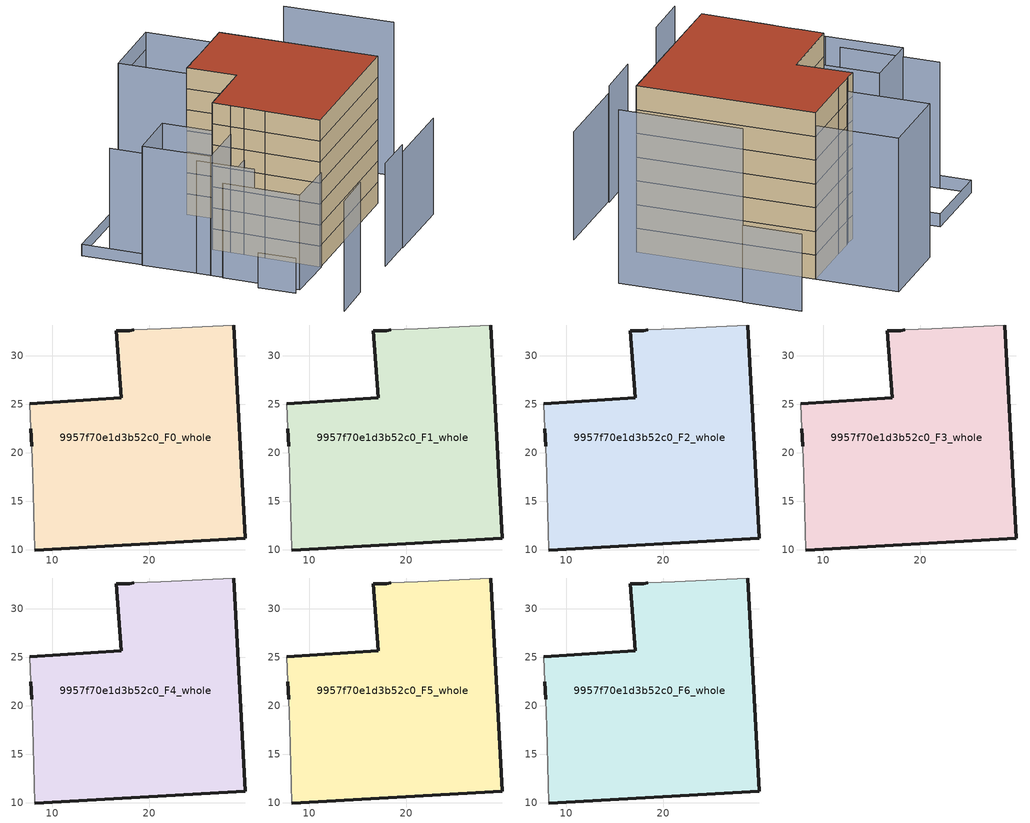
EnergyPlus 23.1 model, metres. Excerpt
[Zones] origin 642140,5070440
9957f70e1d3b52c0_F0_whole
 floor ground (EU_floor_Construction): 28.7,33.17 29.9,11.16 8.18,9.96 7.98,17.77 7.88,20.67 7.79,22.47 7.69,25.07 17.09,25.67 16.59,32.58 18,32.58 18.4,32.68 21.2,32.77 z0
 wall outside (EU_wall_Construction): 7.79,22.47 7.88,20.67 / 8.18,9.96 29.9,11.16 28.7,33.17 / 18.4,32.68 18,32.58 16.59,32.58 17.09,25.67 7.69,25.07 z0:3
 wall adiabatic (EU_wall_Construction): 7.69,25.07 7.79,22.47 / 7.88,20.67 7.98,17.77 8.18,9.96 / 28.7,33.17 21.2,32.77 18.4,32.68 z0:3
9957f70e1d3b52c0_F1_whole
 floor to 9957f70e1d3b52c0_F0_whole (EU_floor_Construction): 28.7,33.17 29.9,11.16 8.18,9.96 7.98,17.77 7.88,20.67 7.79,22.47 7.69,25.07 17.09,25.67 16.59,32.58 18,32.58 18.4,32.68 21.2,32.77 z3
 wall outside (EU_wall_Construction): 7.79,22.47 7.88,20.67 / 8.18,9.96 29.9,11.16 28.7,33.17 / 18.4,32.68 18,32.58 16.59,32.58 17.09,25.67 7.69,25.07 z3:6
 wall adiabatic (EU_wall_Construction): 7.69,25.07 7.79,22.47 / 7.88,20.67 7.98,17.77 8.18,9.96 / 28.7,33.17 21.2,32.77 18.4,32.68 z3:6
9957f70e1d3b52c0_F2_whole
 floor to 9957f70e1d3b52c0_F1_whole (EU_floor_Construction): 28.7,33.17 29.9,11.16 8.18,9.96 7.98,17.77 7.88,20.67 7.79,22.47 7.69,25.07 17.09,25.67 16.59,32.58 18,32.58 18.4,32.68 21.2,32.77 z6
 wall outside (EU_wall_Construction): 7.79,22.47 7.88,20.67 / 8.18,9.96 29.9,11.16 28.7,33.17 / 18.4,32.68 18,32.58 16.59,32.58 17.09,25.67 7.69,25.07 z6:9
 wall adiabatic (EU_wall_Construction): 7.69,25.07 7.79,22.47 / 7.88,20.67 7.98,17.77 8.18,9.96 / 28.7,33.17 21.2,32.77 18.4,32.68 z6:9
9957f70e1d3b52c0_F3_whole
 floor to 9957f70e1d3b52c0_F2_whole (EU_floor_Construction): 28.7,33.17 29.9,11.16 8.18,9.96 7.98,17.77 7.88,20.67 7.79,22.47 7.69,25.07 17.09,25.67 16.59,32.58 18,32.58 18.4,32.68 21.2,32.77 z9
 wall outside (EU_wall_Construction): 7.79,22.47 7.88,20.67 / 8.18,9.96 29.9,11.16 28.7,33.17 / 18.4,32.68 18,32.58 16.59,32.58 17.09,25.67 7.69,25.07 z9:12
 wall adiabatic (EU_wall_Construction): 7.69,25.07 7.79,22.47 / 7.88,20.67 7.98,17.77 8.18,9.96 / 28.7,33.17 21.2,32.77 18.4,32.68 z9:12
9957f70e1d3b52c0_F4_whole
 floor to 9957f70e1d3b52c0_F3_whole (EU_floor_Construction): 28.7,33.17 29.9,11.16 8.18,9.96 7.98,17.77 7.88,20.67 7.79,22.47 7.69,25.07 17.09,25.67 16.59,32.58 18,32.58 18.4,32.68 21.2,32.77 z12
 wall outside (EU_wall_Construction): 7.79,22.47 7.88,20.67 / 8.18,9.96 29.9,11.16 28.7,33.17 / 18.4,32.68 18,32.58 16.59,32.58 17.09,25.67 7.69,25.07 z12:15
 wall adiabatic (EU_wall_Construction): 7.69,25.07 7.79,22.47 / 7.88,20.67 7.98,17.77 8.18,9.96 / 28.7,33.17 21.2,32.77 18.4,32.68 z12:15
9957f70e1d3b52c0_F5_whole
 floor to 9957f70e1d3b52c0_F4_whole (EU_floor_Construction): 28.7,33.17 29.9,11.16 8.18,9.96 7.98,17.77 7.88,20.67 7.79,22.47 7.69,25.07 17.09,25.67 16.59,32.58 18,32.58 18.4,32.68 21.2,32.77 z15
 wall outside (EU_wall_Construction): 7.79,22.47 7.88,20.67 / 8.18,9.96 29.9,11.16 28.7,33.17 / 18.4,32.68 18,32.58 16.59,32.58 17.09,25.67 7.69,25.07 z15:18
 wall adiabatic (EU_wall_Construction): 7.69,25.07 7.79,22.47 / 7.88,20.67 7.98,17.77 8.18,9.96 / 28.7,33.17 21.2,32.77 18.4,32.68 z15:18
9957f70e1d3b52c0_F6_whole
 floor to 9957f70e1d3b52c0_F5_whole (EU_floor_Construction): 28.7,33.17 29.9,11.16 8.18,9.96 7.98,17.77 7.88,20.67 7.79,22.47 7.69,25.07 17.09,25.67 16.59,32.58 18,32.58 18.4,32.68 21.2,32.77 z18
 wall outside (EU_wall_Construction): 7.79,22.47 7.88,20.67 / 8.18,9.96 29.9,11.16 28.7,33.17 / 18.4,32.68 18,32.58 16.59,32.58 17.09,25.67 7.69,25.07 z18:21
 wall adiabatic (EU_wall_Construction): 7.69,25.07 7.79,22.47 / 7.88,20.67 7.98,17.77 8.18,9.96 / 28.7,33.17 21.2,32.77 18.4,32.68 z18:21
 roof outside (EU_roof_Construction): 29.9,11.16 28.7,33.17 21.2,32.77 18.4,32.68 18,32.58 16.59,32.58 17.09,25.67 7.69,25.07 7.79,22.47 7.88,20.67 7.98,17.77 8.18,9.96 z21
shading: 11.78,2.26 18.18,2.66 z0:14.7; -3.45,1.56 2.85,1.96 z0:15.7; -1.02,14.77 -0.76,9.57 z0:5; 0.48,9.56 0.07,20.32 / 0.07,20.32 7.88,20.62 / 7.88,20.62 8.28,9.86 / 8.28,9.86 0.48,9.56 z0:13.5; -0.02,23.97 0.38,15.97 z0:16.1; 18.17,2.55 29.6,3.16 z0:13.7; 38.8,12.76 37.96,27.96 z0:21.9; 38.01,27.97 37.61,35.27 z0:9.7; 17.8,42.78 28.21,43.38 / 28.21,43.38 28.79,33.18 / 28.79,33.18 18.38,32.58 / 18.38,32.58 17.8,42.78 z0:19.4; 28.21,43.35 17.79,42.78 z0:16.9; -0.39,31.58 7.31,32 / 7.31,32 7.83,22.47 / 7.83,22.47 0.13,22.05 / 0.13,22.05 -0.39,31.58 z0:17; -0.51,36.13 0.09,23.92 z0:15.9; -0.73,39.98 9.39,40.48 / 9.39,40.48 9.81,32.08 / 9.81,32.08 -0.32,31.58 / -0.32,31.58 -0.73,39.98 z0:1.6
[Building]
EU S2 Campaign: North Axis=0; Terrain=City; Solar Distribution=FullExterior
[Site:Location]
Lyon-Bron: Latitude=45.75; Longitude=5; Time Zone=1; Elevation=198
[SizingPeriod:WeatherFileDays]
AnnualSizingPeriod: Begin Month=1; Begin Day of Month=1; End Month=12; End Day of Month=31; Day of Week for Start Day=Monday; Use Weather File Daylight Saving Period=No; Use Weather File Rain and Snow Indicators=No
[MATERIAL]
EU_InternalMass_Material: Roughness=MediumRough; Thickness=0.1; Conductivity=1; Density=1800; Specific Heat=900; Thermal Absorptance=0.9; Solar Absorptance=0.7; Visible Absorptance=0.7
[MATERIAL:NOMASS] Roughness=MediumRough; Thermal Absorptance=0.9; Solar Absorptance=0.7; Visible Absorptance=0.7
Name | Thermal Resistance
EU_wall_NoMass | 0.776494
EU_roof_NoMass | 0.486893
EU_floor_NoMass | 0.421597
[CONSTRUCTION]
EU_wall_Construction: EU_wall_NoMass
EU_roof_Construction: EU_roof_NoMass
EU_floor_Construction: EU_floor_NoMass
EU_InternalMass_Construction: EU_InternalMass_Material
[ZONE] Type=1; Multiplier=1; Ceiling Height=autocalculate; Volume=1230.12; Floor Area=autocalculate; Part of Total Floor Area=Yes
9957f70e1d3b52c0_F0_whole; 9957f70e1d3b52c0_F1_whole; 9957f70e1d3b52c0_F2_whole; 9957f70e1d3b52c0_F3_whole; 9957f70e1d3b52c0_F4_whole; 9957f70e1d3b52c0_F5_whole; 9957f70e1d3b52c0_F6_whole
[INTERNALMASS] Construction=EU_InternalMass_Construction; Surface Area=410.039
Name | Zone or ZoneList
9957f70e1d3b52c0_F0_whole_EU_InternalMass | 9957f70e1d3b52c0_F0_whole
9957f70e1d3b52c0_F1_whole_EU_InternalMass | 9957f70e1d3b52c0_F1_whole
9957f70e1d3b52c0_F2_whole_EU_InternalMass | 9957f70e1d3b52c0_F2_whole
9957f70e1d3b52c0_F3_whole_EU_InternalMass | 9957f70e1d3b52c0_F3_whole
9957f70e1d3b52c0_F4_whole_EU_InternalMass | 9957f70e1d3b52c0_F4_whole
9957f70e1d3b52c0_F5_whole_EU_InternalMass | 9957f70e1d3b52c0_F5_whole
9957f70e1d3b52c0_F6_whole_EU_InternalMass | 9957f70e1d3b52c0_F6_whole
[OTHEREQUIPMENT] Fuel Type=Electricity; Design Level Calculation Method=Watts/Area; Power per Zone Floor Area=1; Fraction Latent=0; Fraction Radiant=0; Fraction Lost=0; Carbon Dioxide Generation Rate=0; EndUse Subcategory=EU_Step8_InternalGains
Name | Zone or ZoneList or Space or SpaceList | Schedule
EU_Step8_InternalGain_9957f70e1d3b52c0_F0_whole_f000 | 9957f70e1d3b52c0_F0_whole | EU_Step8_GainSchedule_9957f70e1d3b52c0_F0_whole_f000
EU_Step8_InternalGain_9957f70e1d3b52c0_F1_whole_f000 | 9957f70e1d3b52c0_F1_whole | EU_Step8_GainSchedule_9957f70e1d3b52c0_F1_whole_f000
EU_Step8_InternalGain_9957f70e1d3b52c0_F2_whole_f000 | 9957f70e1d3b52c0_F2_whole | EU_Step8_GainSchedule_9957f70e1d3b52c0_F2_whole_f000
EU_Step8_InternalGain_9957f70e1d3b52c0_F3_whole_f000 | 9957f70e1d3b52c0_F3_whole | EU_Step8_GainSchedule_9957f70e1d3b52c0_F3_whole_f000
EU_Step8_InternalGain_9957f70e1d3b52c0_F4_whole_f000 | 9957f70e1d3b52c0_F4_whole | EU_Step8_GainSchedule_9957f70e1d3b52c0_F4_whole_f000
EU_Step8_InternalGain_9957f70e1d3b52c0_F5_whole_f000 | 9957f70e1d3b52c0_F5_whole | EU_Step8_GainSchedule_9957f70e1d3b52c0_F5_whole_f000
EU_Step8_InternalGain_9957f70e1d3b52c0_F6_whole_f000 | 9957f70e1d3b52c0_F6_whole | EU_Step8_GainSchedule_9957f70e1d3b52c0_F6_whole_f000
[ZONEVENTILATION:DESIGNFLOWRATE] Schedule=EU_AlwaysOn; Design Flow Rate Calculation Method=AirChanges/Hour; Air Changes per Hour=0.693814; Ventilation Type=Natural; Fan Pressure Rise=0; Fan Total Efficiency=1; Constant Term Coefficient=1; Temperature Term Coefficient=0; Velocity Term Coefficient=0; Velocity Squared Term Coefficient=0; Minimum Indoor Temperature=-100; Maximum Indoor Temperature=100; Delta Temperature=-100; Minimum Outdoor Temperature=-100; Maximum Outdoor Temperature=100; Maximum Wind Speed=40
Name | Zone or ZoneList or Space or SpaceList
EU_ConstantAir_9957f70e1d3b52c0_F0_whole | 9957f70e1d3b52c0_F0_whole
EU_ConstantAir_9957f70e1d3b52c0_F1_whole | 9957f70e1d3b52c0_F1_whole
EU_ConstantAir_9957f70e1d3b52c0_F2_whole | 9957f70e1d3b52c0_F2_whole
EU_ConstantAir_9957f70e1d3b52c0_F3_whole | 9957f70e1d3b52c0_F3_whole
EU_ConstantAir_9957f70e1d3b52c0_F4_whole | 9957f70e1d3b52c0_F4_whole
EU_ConstantAir_9957f70e1d3b52c0_F5_whole | 9957f70e1d3b52c0_F5_whole
EU_ConstantAir_9957f70e1d3b52c0_F6_whole | 9957f70e1d3b52c0_F6_whole
[HVACTEMPLATE:THERMOSTAT] Constant Heating Setpoint=20; Constant Cooling Setpoint=50
EU_HeatOnly_9957f70e1d3b52c0_F0_whole; EU_HeatOnly_9957f70e1d3b52c0_F1_whole; EU_HeatOnly_9957f70e1d3b52c0_F2_whole; EU_HeatOnly_9957f70e1d3b52c0_F3_whole; EU_HeatOnly_9957f70e1d3b52c0_F4_whole; EU_HeatOnly_9957f70e1d3b52c0_F5_whole; EU_HeatOnly_9957f70e1d3b52c0_F6_whole
[HVACTEMPLATE:ZONE:IDEALLOADSAIRSYSTEM] System Availability Schedule=EU_AlwaysOn; Maximum Heating Supply Air Temperature=50; Minimum Cooling Supply Air Temperature=13; Maximum Heating Supply Air Humidity Ratio=0.0156; Minimum Cooling Supply Air Humidity Ratio=0.0077; Heating Limit=NoLimit; Cooling Limit=NoLimit; Heating Availability Schedule=EU_AlwaysOn; Cooling Availability Schedule=EU_CoolingOff; Dehumidification Control Type=ConstantSensibleHeatRatio; Cooling Sensible Heat Ratio=0.7; Dehumidification Setpoint=60; Humidification Control Type=None; Humidification Setpoint=30; Outdoor Air Method=None; Outdoor Air Flow Rate per Person=0.00944; Outdoor Air Flow Rate per Zone Floor Area=0; Outdoor Air Flow Rate per Zone=0; Demand Controlled Ventilation Type=None; Outdoor Air Economizer Type=NoEconomizer; Heat Recovery Type=None; Sensible Heat Recovery Effectiveness=0.7; Latent Heat Recovery Effectiveness=0.65
Name | Template Thermostat
9957f70e1d3b52c0_F0_whole | EU_HeatOnly_9957f70e1d3b52c0_F0_whole
9957f70e1d3b52c0_F1_whole | EU_HeatOnly_9957f70e1d3b52c0_F1_whole
9957f70e1d3b52c0_F2_whole | EU_HeatOnly_9957f70e1d3b52c0_F2_whole
9957f70e1d3b52c0_F3_whole | EU_HeatOnly_9957f70e1d3b52c0_F3_whole
9957f70e1d3b52c0_F4_whole | EU_HeatOnly_9957f70e1d3b52c0_F4_whole
9957f70e1d3b52c0_F5_whole | EU_HeatOnly_9957f70e1d3b52c0_F5_whole
9957f70e1d3b52c0_F6_whole | EU_HeatOnly_9957f70e1d3b52c0_F6_whole
[SIZING:ZONE] Zone Cooling Design Supply Air Temperature Input Method=SupplyAirTemperature; Zone Cooling Design Supply Air Temperature=13; Zone Heating Design Supply Air Temperature Input Method=SupplyAirTemperature; Zone Heating Design Supply Air Temperature=50; Zone Cooling Design Supply Air Humidity Ratio=0.008; Zone Heating Design Supply Air Humidity Ratio=0.008; Cooling Design Air Flow Method=DesignDay; Cooling Design Air Flow Rate=0; Cooling Minimum Air Flow per Zone Floor Area=0.000762; Cooling Minimum Air Flow=0; Cooling Minimum Air Flow Fraction=0.2; Heating Design Air Flow Method=DesignDay; Heating Design Air Flow Rate=0; Heating Maximum Air Flow per Zone Floor Area=0.002032; Heating Maximum Air Flow=0.141576; Heating Maximum Air Flow Fraction=0.3; Account for Dedicated Outdoor Air System=No; Dedicated Outdoor Air System Control Strategy=NeutralSupplyAir; Dedicated Outdoor Air Low Setpoint Temperature for Design=autosize; Dedicated Outdoor Air High Setpoint Temperature for Design=autosize; Zone Load Sizing Method=Sensible Load Only No Latent Load; Zone Latent Cooling Design Supply Air Humidity Ratio Input Method=HumidityRatioDifference; Zone Cooling Design Supply Air Humidity Ratio Difference=0.005; Zone Latent Heating Design Supply Air Humidity Ratio Input Method=HumidityRatioDifference; Zone Humidification Design Supply Air Humidity Ratio Difference=0.005
9957f70e1d3b52c0_F0_whole; 9957f70e1d3b52c0_F1_whole; 9957f70e1d3b52c0_F2_whole; 9957f70e1d3b52c0_F3_whole; 9957f70e1d3b52c0_F4_whole; 9957f70e1d3b52c0_F5_whole; 9957f70e1d3b52c0_F6_whole
[SCHEDULE:CONSTANT]
Name | Hourly Value
EU_AlwaysOn | 1
EU_CoolingOff | 0
[SCHEDULE:FILE] Column Number=1; Rows to Skip at Top=0; Number of Hours of Data=8760; Column Separator=Comma; Interpolate to Timestep=No; Minutes per Item=60; Adjust Schedule for Daylight Savings=Yes
Name | File
EU_Step8_GainSchedule_9957f70e1d3b52c0_F0_whole_f000 | ../../schedules/9957f70e1d3b52c0/9957f70e1d3b52c0_F0_whole_f000_gain.csv
EU_Step8_GainSchedule_9957f70e1d3b52c0_F1_whole_f000 | ../../schedules/9957f70e1d3b52c0/9957f70e1d3b52c0_F1_whole_f000_gain.csv
EU_Step8_GainSchedule_9957f70e1d3b52c0_F2_whole_f000 | ../../schedules/9957f70e1d3b52c0/9957f70e1d3b52c0_F2_whole_f000_gain.csv
EU_Step8_GainSchedule_9957f70e1d3b52c0_F3_whole_f000 | ../../schedules/9957f70e1d3b52c0/9957f70e1d3b52c0_F3_whole_f000_gain.csv
EU_Step8_GainSchedule_9957f70e1d3b52c0_F4_whole_f000 | ../../schedules/9957f70e1d3b52c0/9957f70e1d3b52c0_F4_whole_f000_gain.csv
EU_Step8_GainSchedule_9957f70e1d3b52c0_F5_whole_f000 | ../../schedules/9957f70e1d3b52c0/9957f70e1d3b52c0_F5_whole_f000_gain.csv
EU_Step8_GainSchedule_9957f70e1d3b52c0_F6_whole_f000 | ../../schedules/9957f70e1d3b52c0/9957f70e1d3b52c0_F6_whole_f000_gain.csv
